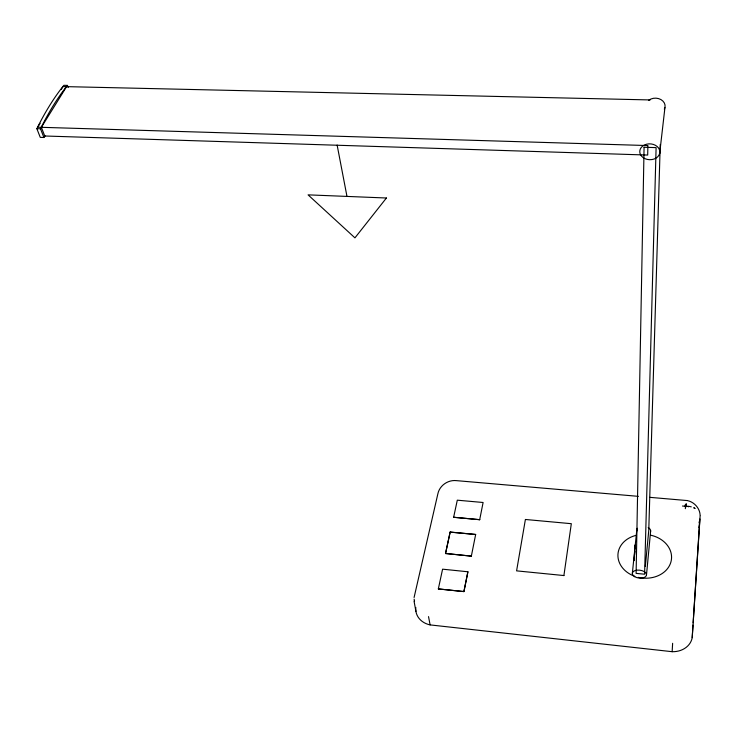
<?xml version="1.0" encoding="UTF-8"?>
<svg xmlns="http://www.w3.org/2000/svg" width="737" height="737" viewBox="0 0 737 737"><rect width="100%" height="100%" fill="white"/><g stroke="black" fill="none" stroke-linecap="round" stroke-linejoin="round"><path stroke-width="1.11" d="M635.174 548.153L635.23 544.809L633.995 560.599L634.225 558.333M660.241 144.48L648.763 530.483L645.345 566.366M415.806 607.463A20.378 17.301 -10.9 0 0 430.113 624.902L672.144 651.692L672.632 643.3M672.144 651.692A20.931 17.633 10.6 0 0 692.2 637.652L693.01 625.068M693.149 622.774L699.477 524.477M699.938 518.995L692.2 637.652M700.15 515.642L699.256 527.821L699.45 523.924A15.956 12.621 6.7 0 0 698.971 521.989M685.336 508.687L685.557 506.126L686.11 505.951C684.056 507.249 685.281 503.933 686.414 503.813L686.35 504.209M646.524 574.667L650.651 530.787M632.318 573.607L636.805 529.875M634.575 554.933L634.916 551.534M659.67 153.443A10.051 7.932 2.6 0 0 646.506 144.231A10.051 7.932 2.6 0 0 643.235 157.672A10.051 7.932 2.6 0 0 659.67 153.443L664.94 107.602M685.557 506.688L688.432 506.365L685.557 506.337M685.557 506.126L686.055 506.347L686.331 504.329M563.897 575.615L571.322 523.694L525.398 519.474L516.591 570.862L563.897 575.551M471.348 556.131L475.66 534.472L450.16 532.05L445.517 553.487L471.348 556.131L445.517 553.487M479.695 519.686L483.103 502.496L457.299 500.183L453.633 517.273L479.695 519.686L453.633 517.273M467.903 571.746L463.923 591.599L438.331 588.927L463.914 591.562L467.903 571.774L442.587 569.176L438.331 588.927M445.526 553.579L450.16 532.05M414.083 597.495L437.833 493.965C439.464 485.526 448.087 479.603 456.544 480.644L638.371 496.351M66.579 86.644L41.355 127.317L44.736 135.995L647.685 155.056L647.887 145.567L37.707 127.206L40.12 123.337M61.226 89.463L63.041 86.561L650.135 99.937M682.471 506.033L685.346 506.255M68.2 87.546L67.417 85.391L63.879 85.308A288.803 123.724 -86.4 0 0 36.85 128.68L40.268 137.377L43.907 137.487A480.699 237.821 76.7 0 0 45.15 135.875M36.85 128.68L40.498 128.791A288.968 123.116 -86.4 0 1 67.417 85.391M649.813 497.337L687.096 500.552M450.169 532.142L475.66 534.472M689.178 506.374L691.278 506.853M687.474 500.616C694.208 502.044 699.772 508.162 700.122 515.089M40.498 128.791L43.907 137.487M414.12 599.135L414.544 601.217M415.917 611.388L414.047 601.106M428.529 616.611L430.113 624.902M337.122 145.06L346.98 196.42M688.515 506.365L688.542 506.835M648.753 100.269A9.692 7.886 1.1 0 1 660.951 99.587A9.692 7.886 1.1 0 1 664.341 109.177M650.826 535.228A26.873 21.843 5.5 0 1 670.836 562.276A26.873 21.843 5.5 0 1 638.334 577.366M634.29 576.141A26.873 21.843 5.5 0 1 617.938 554.528A26.873 21.843 5.5 0 1 636.464 535.265M636.998 530.723A6.965 4.035 7.2 0 1 637.312 528.254M648.219 527.6A6.965 4.035 7.2 0 1 650.531 531.626M644.074 147.253L636.114 573.377L644.599 574.215L656.105 147.621L644.074 147.253M386.418 198.004L354.939 237.858L308.057 194.854L386.418 198.004M694.936 508.401L693.922 507.839L694.936 508.401M634.815 576.739A7.149 3.971 7.6 0 0 646.413 575.486A7.149 3.971 7.6 0 0 637.044 570.143A7.149 3.971 7.6 0 0 634.815 576.739"/></g></svg>
